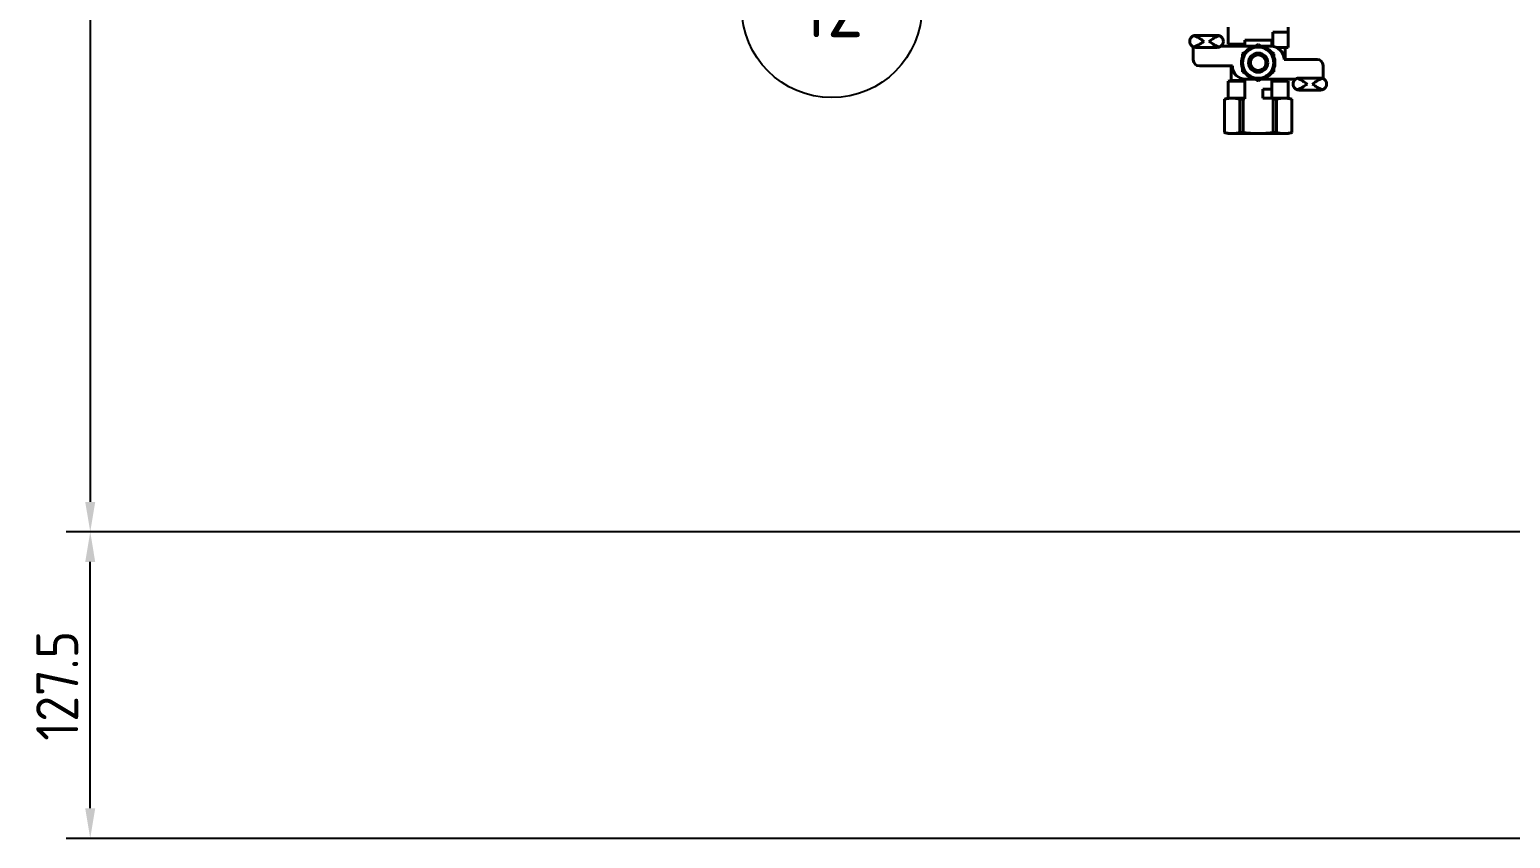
# Model space of a CAD drawing. Header units: millimetres. Extents: x 0 to 5945, y 0 to 4205.
# Drawn here: x 1477 to 2093, y 1243 to 1579 of the extents above; entities that cross this region are included whole.
import ezdxf

# ---------------------------------------------------------------- set-up
doc = ezdxf.new("R2010")
doc.units = ezdxf.units.MM
doc.header["$LTSCALE"] = 5
for name, color, linetype, lineweight in [('가시적인 것(ISO)', 3, 'Continuous', 40), ('기호(ISO)', 5, 'Continuous', 25), ('치수(ISO)', 2, 'Continuous', 25)]:
    doc.layers.add(name, color=color, linetype=linetype, lineweight=lineweight)
doc.styles.add('부품번호텍스트_PSTEK_POSCO', font='isocp.shx')
doc.styles.add('치수 텍스트_PSTEK_POSCO', font='isocp.shx')
doc.dimstyles.new('치수_PSTEK_POSCO', dxfattribs={"dimscale": 5, "dimtxt": 3.5, "dimasz": 2.5, "dimexe": 2, "dimexo": 2.5, "dimgap": 1, "dimtad": 1, "dimrnd": 1e-08, "dimdsep": 46, "dimtxsty": '치수 텍스트_PSTEK_POSCO', "dimcen": 0.09, "dimdle": 10, "dimclrd": 7, "dimclre": 7, "dimclrt": 2, "dimadec": 1, "dimazin": 2, "dimtfac": 1, "dimtmove": 0, "dimatfit": 3, "dimfxl": 0, "dimtolj": 1, "dimlwd": -1, "dimlwe": -1, "dimarcsym": 0})

# ---------------------------------------------------------------- blocks, each defined once
blk = doc.blocks.new('품번기호8')
at = {"layer": '기호(ISO)', "color": 7}
for p, q in [((362.13, 354.24), (361.63, 351.74)), ((362.13, 351.74), (362.13, 354.24)), ((362.63, 351.74), (362.13, 354.24)), ((361.63, 351.74), (362.63, 351.74)), ((362.13, 351.74), (362.13, 325.18))]:
    blk.add_line(p, q, dxfattribs=at)
at = {"layer": '기호(ISO)', "color": 7, "flags": 128}
blk.add_lwpolyline([(362.63, 351.74), (362.13, 354.24)], dxfattribs=at)
at = {"layer": '기호(ISO)'}
blk.add_circle((362.13, 317.68), 7.5, dxfattribs=at)
at = {"layer": '기호(ISO)', "color": 7}
blk.add_solid([(362.63, 351.74), (362.13, 354.24), (361.63, 351.74), (362.63, 351.74)], dxfattribs=at)
at = {"layer": '기호(ISO)', "color": 7, "insert": (362.13, 317.7), "char_height": 5, "attachment_point": 5, "style": '부품번호텍스트_PSTEK_POSCO'}
blk.add_mtext('12', dxfattribs=at)
blk = doc.blocks.new('*D73')
at = {"layer": 'Defpoints', "color": 0}
for p in [(1501.92, 1370.22), (2361.67, 1370.22), (2181.67, 1242.72)]:
    blk.add_point(p, dxfattribs=at)
at = {"layer": '치수(ISO)', "color": 7}
for p, q in [((2349.17, 1370.22), (1491.92, 1370.22)), ((1501.92, 1255.22), (1501.92, 1357.72)), ((2169.17, 1242.72), (1491.92, 1242.72))]:
    blk.add_line(p, q, dxfattribs=at)
for points in [[(1499.83, 1357.72), (1504, 1357.72), (1501.92, 1370.22)], [(1499.83, 1255.22), (1504, 1255.22), (1501.92, 1242.72)]]:
    blk.add_solid(points, dxfattribs=at)
at = {"layer": '치수(ISO)', "color": 2, "insert": (1488.16, 1283.36), "char_height": 17.5, "attachment_point": 4, "rotation": 90, "style": '치수 텍스트_PSTEK_POSCO'}
blk.add_mtext('\\A1;127.5', dxfattribs=at)
blk = doc.blocks.new('*D76')
at = {"layer": 'Defpoints', "color": 0}
for p in [(2361.67, 2175.22), (1501.92, 1370.22), (2361.67, 1370.22)]:
    blk.add_point(p, dxfattribs=at)
at = {"layer": '치수(ISO)', "color": 7}
for p, q in [((2349.17, 2175.22), (1491.92, 2175.22)), ((1501.92, 2162.72), (1501.92, 1382.72)), ((2349.17, 1370.22), (1491.92, 1370.22))]:
    blk.add_line(p, q, dxfattribs=at)
for points in [[(1499.83, 2162.72), (1504, 2162.72), (1501.92, 2175.22)], [(1499.83, 1382.72), (1504, 1382.72), (1501.92, 1370.22)]]:
    blk.add_solid(points, dxfattribs=at)
at = {"layer": '치수(ISO)', "color": 2, "insert": (1488.17, 1756.61), "char_height": 17.5, "attachment_point": 4, "rotation": 90, "style": '치수 텍스트_PSTEK_POSCO'}
blk.add_mtext('\\A1;805', dxfattribs=at)

msp = doc.modelspace()

# ---------------------------------------------------------------- linework, layer by layer
at = {"layer": '가시적인 것(ISO)'}
for p, q in [((1975.668, 1580.171), (1975.668, 1573.131)), ((2000.668, 1580.171), (2000.668, 1578.171)), ((1971.168, 1576.796), (1962.168, 1576.796)), ((1986.851, 1572.296), (1972.668, 1572.296)), ((1982.543, 1573.131), (1975.668, 1573.131)), ((1976.918, 1572.796), (1975.668, 1573.131)), ((1982.543, 1572.796), (1976.918, 1572.796)), ((1976.918, 1572.796), (1976.918, 1572.296)), ((1982.543, 1574.796), (1982.543, 1572.296)), ((1988.168, 1574.796), (1982.543, 1574.796)), ((1993.793, 1574.796), (1988.168, 1574.796)), ((1993.418, 1572.296), (1989.484, 1572.296)), ((1993.793, 1572.283), (1993.793, 1574.796)), ((1994.293, 1573.131), (1993.793, 1573.131)), ((1994.293, 1572.796), (1993.793, 1572.796)), ((1994.293, 1578.171), (1994.293, 1572.226)), ((2000.668, 1578.171), (1994.293, 1578.171)), ((2000.668, 1571.796), (2000.668, 1578.171)), ((1961.168, 1566.546), (1961.168, 1572.005)), ((1971.168, 1571.796), (1962.168, 1571.796)), ((1995.709, 1571.796), (2000.668, 1571.796)), ((2012.668, 1566.796), (1998.918, 1566.796)), ((1999.418, 1571.796), (1999.418, 1566.796)), ((1963.668, 1564.046), (1977.418, 1564.046)), ((1976.918, 1564.046), (1976.918, 1558.046)), ((2015.168, 1558.838), (2015.168, 1564.296)), ((1976.918, 1558.046), (1975.668, 1557.711)), ((1982.543, 1557.711), (1975.668, 1557.711)), ((1975.668, 1557.711), (1975.668, 1550.671)), ((1982.543, 1558.046), (1976.918, 1558.046)), ((1982.543, 1558.559), (1982.543, 1550.348)), ((1986.851, 1558.546), (1982.918, 1558.546)), ((2003.668, 1558.546), (1989.484, 1558.546)), ((1990.043, 1554.421), (1990.043, 1550.671)), ((1993.793, 1554.421), (1990.043, 1554.421)), ((1993.793, 1554.421), (1993.793, 1558.546)), ((1999.418, 1558.046), (1993.793, 1558.046)), ((2000.668, 1557.711), (1993.793, 1557.711)), ((1993.793, 1550.671), (1993.793, 1554.421)), ((1999.418, 1558.546), (1999.418, 1558.046)), ((1999.418, 1558.046), (2000.668, 1557.711)), ((2000.668, 1557.711), (2000.668, 1550.671)), ((2014.168, 1559.046), (2005.168, 1559.046)), ((2014.168, 1554.046), (2005.168, 1554.046)), ((1975.668, 1550.671), (1974.168, 1550.269)), ((1974.19, 1550.269), (1974.168, 1550.269)), ((1974.168, 1550.269), (1974.168, 1536.323)), ((1974.19, 1536.323), (1974.19, 1550.269)), ((1977.342, 1550.671), (1975.668, 1550.671)), ((1982.543, 1550.671), (1977.342, 1550.671)), ((1980.495, 1550.269), (1980.495, 1536.323)), ((1981.863, 1550.269), (1980.495, 1550.269)), ((1981.863, 1536.323), (1981.863, 1550.269)), ((1990.043, 1550.671), (1993.793, 1550.671)), ((1993.793, 1550.348), (1993.793, 1550.671)), ((1998.993, 1550.671), (1993.793, 1550.671)), ((1995.84, 1550.269), (1994.472, 1550.269)), ((1994.472, 1550.269), (1994.472, 1536.323)), ((1995.84, 1536.323), (1995.84, 1550.269)), ((2000.668, 1550.671), (1998.993, 1550.671)), ((2000.668, 1550.671), (2002.168, 1550.269)), ((2002.168, 1550.269), (2002.145, 1550.269)), ((2002.145, 1550.269), (2002.145, 1536.323)), ((2002.168, 1550.269), (2002.168, 1536.323)), ((1974.19, 1536.323), (1974.168, 1536.323)), ((1975.668, 1535.921), (1974.168, 1536.323)), ((1977.342, 1535.921), (1975.668, 1535.921)), ((1988.168, 1535.921), (1977.342, 1535.921)), ((1981.863, 1536.323), (1980.495, 1536.323)), ((1998.993, 1535.921), (1988.168, 1535.921)), ((1995.84, 1536.323), (1994.472, 1536.323)), ((2000.668, 1535.921), (1998.993, 1535.921)), ((2000.668, 1535.921), (2002.168, 1536.323)), ((2002.168, 1536.323), (2002.145, 1536.323))]:
    msp.add_line(p, q, dxfattribs=at)
for radius in [4, 3.233]:
    msp.add_circle((1988.168, 1565.421), radius, dxfattribs=at)
for centre, radius, start, end in [((1962.168, 1574.296), 2.5, 90, 107.280882), ((1971.168, 1574.296), 2.5, 72.719118, 90), ((1988.168, 1565.421), 7, 98.213211, 141.786789), ((1988.168, 1565.421), 7, 38.213211, 81.786789), ((1993.418, 1566.796), 5.5, 0, 90), ((1963.668, 1566.546), 2.5, 180, 270), ((1962.168, 1574.296), 2.5, 252.719118, 270), ((1971.168, 1574.296), 2.5, 270, 287.280882), ((1988.168, 1565.421), 7, 158.213211, 201.786789), ((1988.168, 1565.421), 6.5, 120, 180), ((1988.168, 1565.421), 6.5, 60, 120), ((1988.168, 1565.421), 6.5, 0, 60), ((1988.168, 1565.421), 7, 338.213211, 21.786789), ((2012.668, 1564.296), 2.5, 0, 90), ((1982.918, 1564.046), 5.5, 180, 270), ((1988.168, 1565.421), 6.5, 180, 240), ((1988.168, 1565.421), 7, 218.213211, 261.786789), ((1988.168, 1565.421), 6.5, 240, 300), ((1988.168, 1565.421), 7, 278.213211, 321.786789), ((1988.168, 1565.421), 6.5, 300, 0), ((2005.168, 1556.546), 2.5, 90, 107.280882), ((2005.168, 1556.546), 2.5, 252.719118, 270), ((2014.168, 1556.546), 2.5, 72.719118, 90), ((2014.168, 1556.546), 2.5, 270, 287.280882)]:
    msp.add_arc(centre, radius, start, end, dxfattribs=at)
for points, knots in [([(1961.425, 1576.683), (1961.359, 1576.663), (1961.294, 1576.64), (1960.948, 1576.5), (1960.705, 1576.34), (1960.241, 1575.931), (1960.019, 1575.623), (1959.732, 1574.965), (1959.668, 1574.616), (1959.668, 1574.296)], [1.48666479, 1.48666479, 1.48666479, 1.48666479, 1.51357111, 1.51357111, 1.63492285, 1.63492285, 1.81188738, 1.81188738, 1.98885191, 1.98885191, 1.98885191, 1.98885191]), ([(1961.425, 1571.909), (1961.359, 1571.93), (1961.294, 1571.953), (1960.948, 1572.093), (1960.705, 1572.253), (1960.241, 1572.662), (1960.019, 1572.969), (1959.732, 1573.627), (1959.668, 1573.976), (1959.668, 1574.296)], [-0.50218713, -0.50218713, -0.50218713, -0.50218713, -0.4752808, -0.4752808, -0.35392906, -0.35392906, -0.17696453, -0.17696453, 0, 0, 0, 0]), ([(1961.425, 1576.683), (1961.491, 1576.663), (1961.559, 1576.64), (1961.939, 1576.5), (1962.275, 1576.34), (1963.053, 1575.931), (1963.572, 1575.623), (1964.632, 1574.965), (1965.172, 1574.616), (1965.668, 1574.296)], [1.48682849, 1.48682849, 1.48682849, 1.48682849, 1.51373482, 1.51373482, 1.63508656, 1.63508656, 1.81205109, 1.81205109, 1.98901562, 1.98901562, 1.98901562, 1.98901562]), ([(1961.425, 1571.909), (1961.521, 1571.939), (1961.619, 1571.974), (1962.067, 1572.148), (1962.442, 1572.336), (1963.229, 1572.765), (1963.716, 1573.057), (1964.704, 1573.674), (1965.207, 1573.999), (1965.668, 1574.296)], [-0.50183598, -0.50183598, -0.50183598, -0.50183598, -0.4628306, -0.4628306, -0.32886495, -0.32886495, -0.16443247, -0.16443247, 0, 0, 0, 0]), ([(1971.91, 1576.683), (1971.844, 1576.663), (1971.776, 1576.64), (1971.396, 1576.5), (1971.061, 1576.34), (1970.282, 1575.931), (1969.763, 1575.623), (1968.703, 1574.965), (1968.163, 1574.616), (1967.668, 1574.296)], [1.48668287, 1.48668287, 1.48668287, 1.48668287, 1.51358919, 1.51358919, 1.63494093, 1.63494093, 1.81190546, 1.81190546, 1.98886999, 1.98886999, 1.98886999, 1.98886999]), ([(1971.91, 1571.909), (1971.844, 1571.93), (1971.776, 1571.953), (1971.396, 1572.093), (1971.061, 1572.253), (1970.282, 1572.662), (1969.763, 1572.969), (1968.703, 1573.627), (1968.163, 1573.976), (1967.668, 1574.296)], [-0.50218713, -0.50218713, -0.50218713, -0.50218713, -0.4752808, -0.4752808, -0.35392906, -0.35392906, -0.17696453, -0.17696453, 0, 0, 0, 0]), ([(1971.91, 1576.683), (1971.976, 1576.663), (1972.041, 1576.64), (1972.387, 1576.5), (1972.63, 1576.34), (1973.094, 1575.931), (1973.317, 1575.623), (1973.603, 1574.965), (1973.668, 1574.616), (1973.668, 1574.296)], [1.48666479, 1.48666479, 1.48666479, 1.48666479, 1.51357111, 1.51357111, 1.63492285, 1.63492285, 1.81188738, 1.81188738, 1.98885191, 1.98885191, 1.98885191, 1.98885191]), ([(1971.91, 1571.909), (1971.976, 1571.93), (1972.041, 1571.953), (1972.387, 1572.093), (1972.63, 1572.253), (1973.094, 1572.662), (1973.317, 1572.969), (1973.603, 1573.627), (1973.668, 1573.976), (1973.668, 1574.296)], [-0.50218713, -0.50218713, -0.50218713, -0.50218713, -0.4752808, -0.4752808, -0.35392906, -0.35392906, -0.17696453, -0.17696453, 0, 0, 0, 0]), ([(2004.425, 1558.933), (2004.33, 1558.903), (2004.237, 1558.869), (2003.846, 1558.694), (2003.593, 1558.507), (2003.163, 1558.077), (2002.971, 1557.786), (2002.723, 1557.168), (2002.668, 1556.843), (2002.668, 1556.546)], [1.48717964, 1.48717964, 1.48717964, 1.48717964, 1.52618502, 1.52618502, 1.66015067, 1.66015067, 1.82458315, 1.82458315, 1.98901562, 1.98901562, 1.98901562, 1.98901562]), ([(2004.425, 1554.159), (2004.359, 1554.18), (2004.294, 1554.203), (2003.948, 1554.343), (2003.705, 1554.503), (2003.241, 1554.912), (2003.019, 1555.219), (2002.732, 1555.877), (2002.668, 1556.226), (2002.668, 1556.546)], [-0.50218713, -0.50218713, -0.50218713, -0.50218713, -0.4752808, -0.4752808, -0.35392906, -0.35392906, -0.17696453, -0.17696453, 0, 0, 0, 0]), ([(2004.425, 1558.933), (2004.491, 1558.913), (2004.559, 1558.89), (2004.939, 1558.75), (2005.275, 1558.59), (2006.053, 1558.181), (2006.572, 1557.873), (2007.632, 1557.215), (2008.172, 1556.866), (2008.668, 1556.546)], [-0.50218713, -0.50218713, -0.50218713, -0.50218713, -0.4752808, -0.4752808, -0.35392906, -0.35392906, -0.17696453, -0.17696453, 0, 0, 0, 0]), ([(2004.425, 1554.159), (2004.491, 1554.18), (2004.559, 1554.203), (2004.939, 1554.343), (2005.275, 1554.503), (2006.053, 1554.912), (2006.572, 1555.219), (2007.632, 1555.877), (2008.172, 1556.226), (2008.668, 1556.546)], [1.48668287, 1.48668287, 1.48668287, 1.48668287, 1.51358919, 1.51358919, 1.63494093, 1.63494093, 1.81190546, 1.81190546, 1.98886999, 1.98886999, 1.98886999, 1.98886999]), ([(2014.91, 1558.933), (2014.844, 1558.913), (2014.776, 1558.89), (2014.396, 1558.75), (2014.061, 1558.59), (2013.282, 1558.181), (2012.763, 1557.873), (2011.703, 1557.215), (2011.163, 1556.866), (2010.668, 1556.546)], [1.48668287, 1.48668287, 1.48668287, 1.48668287, 1.51358919, 1.51358919, 1.63494093, 1.63494093, 1.81190546, 1.81190546, 1.98886999, 1.98886999, 1.98886999, 1.98886999]), ([(2014.91, 1554.159), (2014.844, 1554.18), (2014.776, 1554.203), (2014.396, 1554.343), (2014.061, 1554.503), (2013.282, 1554.912), (2012.763, 1555.219), (2011.703, 1555.877), (2011.163, 1556.226), (2010.668, 1556.546)], [-0.50218713, -0.50218713, -0.50218713, -0.50218713, -0.4752808, -0.4752808, -0.35392906, -0.35392906, -0.17696453, -0.17696453, 0, 0, 0, 0]), ([(2014.91, 1558.933), (2014.976, 1558.913), (2015.041, 1558.89), (2015.387, 1558.75), (2015.63, 1558.59), (2016.094, 1558.181), (2016.317, 1557.873), (2016.603, 1557.215), (2016.668, 1556.866), (2016.668, 1556.546)], [-0.50218713, -0.50218713, -0.50218713, -0.50218713, -0.4752808, -0.4752808, -0.35392906, -0.35392906, -0.17696453, -0.17696453, 0, 0, 0, 0]), ([(2014.91, 1554.159), (2014.976, 1554.18), (2015.041, 1554.203), (2015.387, 1554.343), (2015.63, 1554.503), (2016.094, 1554.912), (2016.317, 1555.219), (2016.603, 1555.877), (2016.668, 1556.226), (2016.668, 1556.546)], [1.48668287, 1.48668287, 1.48668287, 1.48668287, 1.51358919, 1.51358919, 1.63494093, 1.63494093, 1.81190546, 1.81190546, 1.98886999, 1.98886999, 1.98886999, 1.98886999])]:
    msp.add_open_spline(points, degree=3, knots=knots, dxfattribs=at)
for points, weights in [([(1984.918, 1571.05), (1986.426, 1571.921), (1988.168, 1572.927)], [3.23923048458, 3.23923048458, 3.00666419939]), ([(1991.418, 1571.05), (1989.909, 1571.921), (1988.168, 1572.927)], [3.23923048458, 3.23923048458, 3.00666419939]), ([(1981.668, 1569.174), (1983.409, 1570.18), (1984.918, 1571.05)], [3.00666419939, 3.23923048458, 3.23923048458]), ([(1981.668, 1569.174), (1981.668, 1567.163), (1981.668, 1565.421)], [3.00666419939, 3.23923048458, 3.23923048458]), ([(1994.668, 1569.174), (1992.926, 1570.18), (1991.418, 1571.05)], [3.00666419939, 3.23923048458, 3.23923048458]), ([(1994.668, 1565.421), (1994.668, 1567.163), (1994.668, 1569.174)], [3.23923048458, 3.23923048458, 3.00666419939]), ([(1981.668, 1565.421), (1981.668, 1563.68), (1981.668, 1561.668)], [3.23923048458, 3.23923048458, 3.00666419939]), ([(1981.668, 1561.668), (1983.409, 1560.663), (1984.918, 1559.792)], [3.00666419939, 3.23923048458, 3.23923048458]), ([(1984.918, 1559.792), (1986.426, 1558.921), (1988.168, 1557.916)], [3.23923048458, 3.23923048458, 3.00666419939]), ([(1988.168, 1557.916), (1989.909, 1558.921), (1991.418, 1559.792)], [3.00666419939, 3.23923048458, 3.23923048458]), ([(1991.418, 1559.792), (1992.926, 1560.663), (1994.668, 1561.668)], [3.23923048458, 3.23923048458, 3.00666419939]), ([(1994.668, 1561.668), (1994.668, 1563.68), (1994.668, 1565.421)], [3.00666419939, 3.23923048458, 3.23923048458]), ([(1974.19, 1550.269), (1975.855, 1550.671), (1977.342, 1550.671)], [3.1615018951, 3.35119200881, 3.35119200881]), ([(1977.342, 1550.671), (1978.829, 1550.671), (1980.495, 1550.269)], [3.35119200881, 3.35119200881, 3.1615018951]), ([(1981.863, 1550.269), (1982.206, 1550.311), (1982.543, 1550.348)], [3.1615018951, 3.18006367675, 3.19680912896]), ([(1993.793, 1550.348), (1994.129, 1550.311), (1994.472, 1550.269)], [3.19680912896, 3.18006367675, 3.1615018951]), ([(1995.84, 1550.269), (1997.506, 1550.671), (1998.993, 1550.671)], [3.1615018951, 3.35119200881, 3.35119200881]), ([(1998.993, 1550.671), (2000.48, 1550.671), (2002.145, 1550.269)], [3.35119200881, 3.35119200881, 3.1615018951]), ([(1977.342, 1535.921), (1975.855, 1535.921), (1974.19, 1536.323)], [3.35119200881, 3.35119200881, 3.1615018951]), ([(1980.495, 1536.323), (1978.829, 1535.921), (1977.342, 1535.921)], [3.1615018951, 3.35119200881, 3.35119200881]), ([(1981.863, 1536.323), (1985.194, 1535.921), (1988.168, 1535.921)], [6.55907645111, 6.95262103817, 6.95262103817]), ([(1998.993, 1535.921), (1997.506, 1535.921), (1995.84, 1536.323)], [3.35119200881, 3.35119200881, 3.1615018951]), ([(2002.145, 1536.323), (2000.48, 1535.921), (1998.993, 1535.921)], [3.1615018951, 3.35119200881, 3.35119200881])]:
    msp.add_rational_spline(points, weights, degree=2, dxfattribs=at)
msp.add_rational_spline([(1988.168, 1535.921), (1989.291, 1535.921), (1992.354, 1536.068), (1994.472, 1536.323)], [6.95262103817, 6.95262103817, 6.80396814898, 6.55907645111], degree=2, knots=[-16.5699923, -16.5699923, -16.5699923, -14.9606643, -12.3094473, -12.3094473, -12.3094473], dxfattribs=at)

# ---------------------------------------------------------------- block references
at = {"layer": '기호(ISO)', "xscale": 5, "yscale": 5, "zscale": 5}
msp.add_blockref('품번기호8', (0, 0), dxfattribs=at)

# ---------------------------------------------------------------- dimensions: what is measured, and where the dimension line sits
at = {"layer": '치수(ISO)', "color": 7}
for p1, picture, middle in [((2361.668, 2175.221), '*D76', (1501.916, 1772.721)), ((2181.668, 1242.721), '*D73', (1501.916, 1306.471))]:
    dim = msp.add_linear_dim(base=(1501.916, 1370.221), p1=p1, p2=(2361.668, 1370.221), angle=90, dimstyle='치수_PSTEK_POSCO', override={"dimdec": 2, "dimtp": 0, "dimtm": 0, "dimtdec": 2, "dimtofl": 0, "dimatfit": 1}, dxfattribs=at)
    dim.commit()
    dim.dimension.update_dxf_attribs({"geometry": picture, "text_midpoint": middle, "dimtype": 160})

doc.saveas('drawing.dxf')
